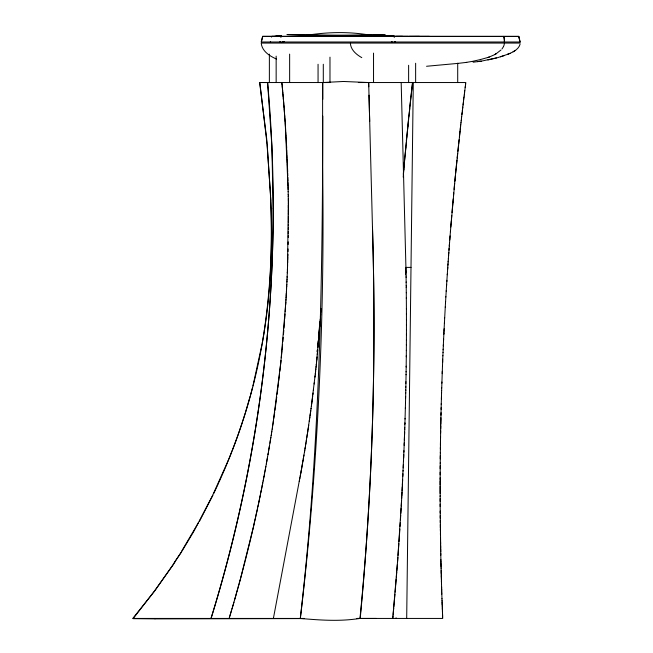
<?xml version="1.0" encoding="UTF-8"?>
<svg xmlns="http://www.w3.org/2000/svg" width="653" height="653" viewBox="0 0 653 653"><rect width="100%" height="100%" fill="white"/><g stroke="black" fill="none" stroke-linecap="round" stroke-linejoin="round"><path stroke-width="0.98" d="M288.414 219.694L288.414 216.151M322.794 99.321L322.794 82.539M406.452 329.716L406.452 319.497M440.13 489.521L440.13 486.354M288.414 220.583L288.406 222.355M322.778 116.095C322.558 283.72 319.774 451.778 300.282 618.448M406.444 334.826L406.452 329.675M440.13 484.95L440.138 480.779M440.146 477.841L440.212 513.029M406.419 340.352L406.444 334.181M440.138 479.441L440.236 462.855M440.163 474.796L440.171 472.201M288.389 225.897L288.397 224.126M406.395 345.062L406.419 339.927M288.381 227.668L288.365 229.44M406.354 350.612L406.395 344.458M440.195 468.748L440.212 465.858M406.297 356.767L406.354 350.343M440.228 463.352L440.334 452.545M440.269 458.822L440.302 455.729M288.348 231.211L288.316 233.872M406.305 355.632L406.174 367.002M406.688 618.44L413.276 82.539M440.334 452.847L440.555 436.653M440.375 448.995L440.4 447.346M288.275 237.414L288.3 235.643M406.109 371.916L406.19 366.194M440.432 444.873L440.481 441.248M406.06 374.781L406.117 371.484M406.068 374.373L405.937 382.046M288.202 241.847L288.153 244.5M440.538 437.812L440.751 425.952M440.62 433.151L440.653 430.947M405.921 383.368L405.946 381.752M405.839 387.327L405.921 382.976M440.693 428.735L440.922 417.716M405.774 390.633L405.856 386.674M405.717 393.188L405.791 389.931M440.783 424.099L440.865 420.14M288.055 248.932L287.997 251.585M405.774 274.399L405.929 267.395L411.006 267.395M405.839 271.468L405.848 270.995M405.627 397.236L405.733 392.616M405.611 398.077L405.652 396.444M440.881 419.748L441.036 412.68M405.489 403.179L405.619 397.897M440.979 415.251L441.159 407.643M405.358 408.46L405.497 402.95M441.118 409.341L441.248 404.354M287.875 256.017L287.924 254.246M405.374 407.831L404.917 423.634M441.24 404.558L441.265 403.521M441.265 403.693L441.404 398.42M287.851 256.898L287.744 260.441M405.056 419.014L405.08 418.353M441.395 398.828L441.444 397.106M441.436 397.391L441.575 392.779M404.893 424.295L404.942 422.834M441.559 393.098L441.64 390.429M441.64 390.616L441.722 387.76M287.663 263.094L287.72 261.322M404.778 427.903L404.909 423.846M404.721 429.576L404.787 427.593M441.722 387.98L442.489 365.802M441.877 383.164L441.91 382.029M404.746 428.915L404.158 445.403M404.55 434.849L404.64 432.213M287.508 267.526L288.34 202.863M287.614 264.547L287.312 272.832M404.354 440.13L404.501 436.171M442.203 373.647L442.285 371.279M287.41 270.179L287.442 269.289M404.256 442.824L403.897 452.08M442.465 366.415L442.693 360.538M287.344 272.015L287.026 279.492M403.954 450.684L401.815 496.158M403.791 454.635L403.66 457.933M442.62 362.48L442.75 359.158M442.742 359.297L442.897 355.591M287.124 277.256L287.165 276.374M442.889 355.836L443.036 352.367M443.028 352.514L443.167 349.184M403.513 461.23L403.546 460.569M403.374 464.528L403.228 467.826M443.142 349.788L443.371 344.645M286.969 280.798L286.667 286.994M286.912 281.99L287.042 279.027M403.072 471.123L403.105 470.462M443.314 345.861L443.616 339.201M402.828 476.396L402.95 473.76M443.591 339.715L443.934 332.532M286.757 285.222L286.798 284.333M402.566 481.669L402.664 479.686M443.844 334.36L443.877 333.691M443.893 333.463L444.685 317.758M443.991 331.455L444.122 328.769M286.716 286.104L286.406 291.997M402.403 484.959L402.534 482.322M286.487 290.528L286.577 288.757M402.297 486.934L402.093 490.893M444.391 323.415L444.424 322.745M286.438 291.409L285.941 300.258M402.028 492.207L401.26 506.042M444.685 317.831L445.281 306.894M286.194 295.833L286.349 293.181M401.701 498.133L401.742 497.48M401.554 500.769L397.653 560.429L392.763 618.44L393.008 615.82M286.071 298.046L286.145 296.715M445.485 303.286L445.591 301.523M445.264 307.236L445.509 302.87M401.146 508.018L400.836 513.282M445.566 301.972L445.877 296.625M285.981 299.515L285.671 304.673M400.713 515.258L400.436 519.87M445.852 297.017L446.244 290.658M400.273 522.498L400.02 526.449M446.203 291.254L446.636 284.3M285.834 302.021L280.855 362.015L273.134 422.752M320.958 309.351L320.778 312.044M446.807 281.663L446.897 280.317M446.554 285.688L447.305 274.08M285.5 307.326L285.206 311.742M399.848 529.077L399.505 534.342M320.901 310.24L320.443 317.064L320.631 314.297M399.456 535.003L399.016 541.582M447.264 274.742L448.007 263.828M398.877 543.557L398.028 555.393M447.623 269.379L447.713 268.032M447.729 267.861L447.77 267.191M285.051 313.954L284.708 318.811M448.138 261.984L448.382 258.441M447.909 265.175L448.195 261.135M320.296 319.015L316.729 360.456M448.595 255.601L448.823 252.409M448.358 258.792L448.644 254.915M320.125 321.488L319.75 326.435M397.881 557.368L397.489 562.625M448.986 250.205L449.133 248.181M448.742 253.568L449.288 246.165M284.537 321.129L283.998 328.075M320.843 310.012L320.958 308.469M397.342 564.6L396.885 570.51M449.558 242.647L449.297 246.01L450.464 231.097M449.762 239.945L450.08 235.904M319.578 328.679L319.219 333.177M396.779 571.824L396.363 577.081M396.208 579.056L395.669 585.619M450.79 226.999L451.011 224.306M450.407 231.717L455.084 178.718L460.757 124.69M283.818 330.287L283.451 334.695M451.305 220.796L451.019 224.175M318.999 335.871L318.615 340.36M403.211 177.143L403.856 169.707M395.612 586.28L395.114 592.189M451.754 215.4L451.411 219.449M319.709 323.904L319.023 331.618M394.943 594.157L394.543 598.752M451.998 212.584L452.88 202.454M283.222 337.348L282.831 341.756M403.268 174.294L405.823 147.888M404.158 166.237L403.856 169.625M394.428 600.066L393.849 606.629M318.419 342.605L317.987 347.412M404.003 165.944L406.868 136.991M452.896 202.34L453.198 198.969M393.735 607.943L393.13 614.506M453.5 195.59L453.745 192.888M282.594 344.4L282.088 349.755M318.95 332.393L318.435 337.789M454.072 189.403L454.643 183.322M317.75 350L317.301 354.734M405.831 147.831L406.411 141.734M454.839 181.297L454.904 180.62M454.912 180.53L455.37 175.796M282.006 350.653L281.296 357.795M406.321 140.901L408.713 118.585M406.868 136.934L407.945 126.086M455.631 173.086L455.965 169.707M318.142 340.874L317.676 345.494M316.876 359.044L317.089 356.889M455.974 169.625L456.178 167.592M316.501 362.725L316.836 359.476M407.945 126.045L408.084 124.69M456.243 166.915L456.929 160.148M316.264 365.003L316.615 361.623M407.97 124.209L411.406 93.42M457.149 158.05L457.639 153.308M281.019 360.472L280.553 364.929M316.028 367.272L316.346 364.211M408.851 117.23L409.782 108.374M317.031 351.657L317.195 350.114M315.791 369.533L316.125 366.357M458.43 145.799L457.851 151.276M280.455 365.819L279.868 371.173M315.546 371.802L315.848 368.937M409.709 107.533L412.484 82.531M458.651 143.766L459.083 139.701M315.293 374.063L315.619 371.092M315.383 373.238L311.359 406.297M459.385 136.934L460.063 130.837M411.553 92.049L412.631 82.539M314.958 377.108L315.097 375.818M460.716 125.009L460.985 122.658M460.594 126.086L460.218 129.482M279.566 373.851L278.741 380.977M461.189 120.87L461.451 118.585M460.953 122.944L461.222 120.617M461.908 114.667L462.03 113.63M461.663 116.732L461.924 114.487M461.426 118.797L461.687 116.552M314.158 383.98L314.313 382.699M462.512 109.492L463.116 104.447M462.324 111.092L462.569 109.051M462.087 113.124L462.389 110.528M462.006 113.81L462.153 112.594M463.214 103.607L463.516 101.076M463.05 104.986L463.32 102.766M462.642 108.374L462.806 107.019M261.38 41.996L262.743 36.437M278.529 382.756L277.876 388.094M463.875 98.17L463.957 97.493M463.703 99.534L464.136 96.024M463.459 101.566L463.72 99.395M313.391 390.429L313.44 389.996M464.536 92.726L464.626 92.049M464.34 94.342L464.789 90.694M464.12 96.138L464.373 94.097M277.762 388.992L277.084 394.33M312.86 394.714L313.073 393M465.181 87.6L465.646 83.894M465.214 87.29L464.756 90.971M312.583 396.861L312.697 396.004M465.605 84.221L465.818 82.539L358.342 82.539M465.303 86.612L465.385 85.935M312.371 398.583L312.036 401.154M276.741 396.991L274.937 410.329M311.979 401.579L311.644 404.158M311.416 405.839L308.004 429.845M311.008 408.868L311.065 408.443M310.779 410.582L310.485 412.729M310.363 413.586L310.061 415.724M274.684 412.1L273.787 418.312M309.702 418.295L309.881 417.006M309.579 419.153L309.269 421.291M264.261 330.638C270.677 287.802 272.44 244.336 270.75 201.075M273.525 420.091L273.003 423.634M308.453 426.85L308.706 425.144M272.864 424.523L273.011 423.552M308.33 427.707L305.457 446.081M272.734 425.413L272.889 424.344M272.53 426.736L272.774 425.144M307.873 430.702L307.612 432.408M272.407 427.535L272.595 426.295M272.162 429.127L272.464 427.184M307.351 434.123L307.09 435.829M272.187 428.956L271.795 431.511M271.64 432.498L271.844 431.168M271.501 433.388L271.664 432.302M306.82 437.543L306.959 436.686M271.419 433.894L271.542 433.094M271.15 435.6L271.428 433.829M306.551 439.249L306.216 441.379M264.302 330.802C258.441 369.206 248.573 406.974 234.982 443.363M271.166 435.478L270.571 439.183M270.791 437.812L270.864 437.371M306.012 442.661L305.735 444.375M270.652 438.702L268.669 450.643M270.432 440.024L270.146 441.795M305.531 445.648L304.478 452.047M305.253 447.362L304.967 449.068M269.926 443.126L269.999 442.685M304.763 450.341L301.441 469.515M269.265 447.101L269.411 446.219M262.18 343.511C271.011 295.303 272.766 246.067 270.611 197.182M268.889 449.313L269.191 447.542M303.971 455.035L303.759 456.316M268.718 450.317L266.775 461.483M268.44 451.966L268.514 451.525M268.212 453.288L267.983 454.619M303.245 459.296L303.465 458.022M303.098 460.153L302.804 461.851M267.518 457.263L267.053 459.916M302.657 462.708L300.984 472.07M266.889 460.798L265.861 466.528M266.579 462.561L266.342 463.883M301.368 469.94L300.592 474.192M265.616 467.858L265.893 466.324M300.902 472.494L273.387 618.44M261.984 344.515L252.94 385.899M265.453 468.74L265.689 467.434M265.208 470.062L265.485 468.544M300.2 476.323L300.437 475.049M264.963 471.384L265.281 469.654M265.077 470.772L264.661 472.992M299.727 478.869L299.964 477.596M264.718 472.699L264.245 475.204M264.383 474.462L264.555 473.58M299.49 480.143L299.254 481.424M264.302 474.902L263.82 477.425M263.967 476.666L264.049 476.225M263.885 477.106L263.396 479.637M263.543 478.869L263.632 478.429M263.461 479.31L259.143 500.843M263.118 481.065L263.208 480.624M262.784 482.828L262.522 484.151M262.351 485.024L262.09 486.346M261.918 487.228L261.478 489.424M261.298 490.305L260.857 492.501M260.408 494.696L260.588 493.815M260.229 495.57L259.78 497.766M259.6 498.647L257.935 506.54M259.053 501.275L258.498 503.912M258.31 504.785L252.687 530.163M257.657 507.854L257.282 509.609M257.094 510.483L256.613 512.67M256.523 513.111L256.041 515.299M255.845 516.172L255.462 517.927M255.266 518.8L254.874 520.547M254.678 521.42L253.486 526.669M253.291 527.542L240.475 578.827M252.482 531.036L251.666 534.521M251.462 535.395L249.585 543.239M249.373 544.112L245.259 560.633M245.038 561.498L243.912 565.841M252.499 387.613L250.687 394.412M243.691 566.706L242.777 570.175M242.549 571.04L241.634 574.501M241.406 575.366L234.892 598.874M240.239 579.693L239.292 583.153M239.055 584.011L238.108 587.471M250.221 396.102L245.52 412.214M237.863 588.329L236.9 591.781M236.655 592.646L235.562 596.524M235.439 596.956L232.411 607.429M234.451 600.401L234.696 599.536M233.954 602.123L233.456 603.845M233.203 604.702L232.705 606.425M232.452 607.282L230.599 613.551M231.946 609.004L232.199 608.139M231.44 610.718L230.925 612.432M230.672 613.298L229.864 615.991M230.158 615.012L230.419 614.155M229.905 615.869L229.13 618.44M229.383 617.583L229.644 616.726M245.259 413.063L242.916 420.459M242.443 421.936L237.986 435.045M237.782 435.649L233.545 447.191M518.768 36.364L262.604 36.364L261.224 41.996L520.147 41.996L518.817 36.364M234.802 443.779L232.076 451.043M520.082 44.208C518.833 48.877 514.213 51.407 510.124 53.309M233.276 447.819L228.893 459.116M231.709 451.86L225.611 467.083M228.493 459.892L212.592 495.447L193.957 531.15M225.407 467.572L219.016 482.175M218.649 482.983L213.784 493.399M503.536 46.543L501.994 48.942M212.886 495.252L199.434 521.372M198.553 522.482L181.787 550.944M193.68 531.632L182.203 550.781L174.563 562.217M181.314 552.201L173.331 564.086M174.792 562.331L154.761 590.655L133.073 618.66L154.965 618.864M173.665 564.029L154.443 591.267L132.804 618.44L304.396 618.44M500.973 50.003L496.174 53.726A8.685 1.69 -12.4 0 1 496.362 53.701M495.709 54.011L495.749 53.987A3.355 0.726 -8.9 0 1 495.896 53.889L495.929 53.873M513.078 51.84L514.931 50.681M494.011 54.95L489.285 56.999M495.586 54.085L494.435 54.721M481.596 61.104L497.684 57.652L507.797 54.264M507.552 54.362L509.887 53.407M507.675 54.313L510.238 53.268M283.712 41.702L282.643 42.11M283.851 41.653L284.267 41.49M282.578 42.143L281.321 42.616M488.934 57.056A5.934 0.849 -2.9 0 1 488.811 57.089L489.007 57.097M488.795 57.17L488.109 57.391A6.179 0.58 -6.6 0 0 488.003 57.48L487.922 57.456M504.263 55.57L500.435 56.835M487.807 57.488L480.428 59.554M480.404 59.562L472.486 61.358M487.913 59.962L496.427 57.978M301.784 36.225L303.678 35.842M303.743 35.833L305.188 35.556M472.266 61.398L466.797 62.313M305.253 35.548C328.524 31.654 352.636 31.36 375.785 36.242M375.924 36.029L375.393 36.095L377.565 36.135M466.732 62.321L465.76 62.459M359.974 618.473C372.83 488.991 376.275 357.713 372.488 227.358M480.845 61.202L477.392 61.643M359.223 618.579L356.775 618.889M473.156 62.198L481.4 61.129M458.284 63.357L465.197 62.533M356.293 618.946C337.797 621.444 319.097 620.064 300.592 618.481M458.128 63.374L426.548 66.271M457.769 63.414L458.235 63.365M375.997 35.956L375.565 36.062L377.083 36.119M275.395 36.25L281.394 35.474A14.097 11.33 -90 0 0 280.839 37.017M274.791 36.282L281.516 35.556A13.925 11.183 90 0 0 280.97 37.082M376.055 36.021L376.512 35.931M376.463 36.005L377.108 35.899M274.187 36.315L274.921 36.356M376.561 35.997L377.712 35.882M274.317 36.388L272.366 36.364M377.842 35.948L378.724 35.85M378.805 35.842L379.213 35.833M378.43 35.931L381.817 35.76M379.475 35.825L379.924 35.809M392.559 35.507L393.694 35.474A14.097 12.889 -90 0 1 394.322 37.017M273.713 36.405L271.762 36.364A12.178 12.105 90 0 0 271.452 37.017M389.082 35.597L392.265 35.515M380.348 35.874L380.838 35.858M390.682 35.629L392.984 35.572M381.932 35.76L383.303 35.727M385.947 35.67L388.511 35.605M381.458 35.842L382.519 35.817M386.943 35.719L389.523 35.662M382.903 35.809L386.372 35.735M155.022 618.889L304.241 618.579M357.575 618.464L376.332 618.432M262.604 36.364L518.637 36.429M520.196 43.065L261.224 43.065C261.943 51.236 269.754 56.085 276.57 59.113M330.32 82.539L259.641 82.539L266.612 138.142L270.644 196.259M357.02 618.44L442.71 618.44L442.636 616.661M407.292 36.405L419.446 36.348M409.341 36.405L429.38 36.364M269.55 82.547L259.821 82.507L266.995 143.44M402.566 36.315L388.853 36.331M396.281 36.372L407.423 36.331M392.486 36.282L384.633 36.299M387.074 36.25L384.103 36.299M383.711 36.217L379.262 36.242M382.111 36.282L384.233 36.225M381.793 36.201L378.585 36.233M377.981 36.217L378.716 36.16M377.434 36.209L378.111 36.144M360.211 618.44A3033.658 2904.079 70.8 0 0 372.904 243.92L368.676 82.539L343.486 81.478L322.615 82.539L322.606 166.67C324.884 317.35 317.938 469.172 300.347 618.464M391.425 41.474L392.167 41.8M361.786 57.635C356.367 54.583 350.596 49.783 350.392 43.065M518.678 36.429L520.041 41.996M281.908 82.98L281.867 82.539L283.092 95.779M281.998 83.862L282.12 85.184M282.21 86.065L282.374 87.829M282.414 88.269L282.496 89.159M282.537 89.6L282.7 91.363M282.782 92.244L282.855 93.126M282.937 94.016L283.582 101.517M267.191 144.346L270.815 200.61M283.133 96.22L283.206 97.101M283.288 97.983L283.435 99.754M283.508 100.635L284.12 108.145M283.622 101.958L283.769 103.729M283.843 104.611L283.949 105.933M283.982 106.382L285.459 126.715M284.194 109.027L284.259 109.916M284.292 110.357L284.43 112.12M284.496 113.01L284.561 113.891M284.626 114.773L284.822 117.426M284.888 118.315L285.165 122.291M285.222 123.172L288.136 189.574M285.516 127.596L285.712 130.69M285.769 131.579L286.006 135.563M286.038 136.004L286.504 144.411M396.077 617.787L396.11 618.44M286.553 145.293L286.708 148.394M286.773 149.717L286.961 153.7M287.002 154.59L287.157 158.132M287.189 159.014L287.353 162.997M442.603 615.812L442.473 612.522M442.652 617.126L442.424 611.2M442.293 607.755L442.359 609.535M442.35 609.225L442.432 611.314M287.385 163.887L287.524 167.429M442.195 604.972L442.081 601.805M442.244 606.237L442.04 600.54M442.228 605.976L442.326 608.572M441.803 593.528L441.983 598.858M441.975 598.646L442.04 600.638M287.549 168.311L287.687 172.302M441.746 591.749L441.828 594.132M441.599 586.851L441.763 592.312M441.648 588.671L441.706 590.492M287.712 173.184L287.802 175.845M441.428 580.966L441.461 582.125M441.526 584.451L441.363 578.64M441.493 583.472L441.624 587.806M287.834 177.175L287.949 181.159M441.289 576.109L441.33 577.472M441.371 579.138L441.257 574.795M441.134 570.224L441.265 575.285M441.167 571.334L441.224 573.554M401.179 82.539L405.929 267.738M368.676 82.539L368.79 86.751M369.01 95.167L369.696 121.499M441.02 565.261L441.053 566.886M441.093 568.281L440.906 560.535M441.085 567.996L441.142 570.453M287.981 182.489L288.063 186.032M440.889 559.482L440.938 561.768M440.955 562.657L441.004 564.747M440.889 559.588L440.759 553.385M288.087 186.913L288.185 191.786M440.669 548.732L440.726 551.761M440.799 555.238L440.195 511.021M440.62 545.712L440.653 547.728M405.929 267.493L406.011 272.325M288.177 191.345L288.234 194.888M440.489 537.99L440.522 539.9M440.555 541.819L440.587 543.982M406.003 271.844L406.076 276.064M406.068 275.95L406.093 277.345M288.226 194.447L288.267 196.659M440.416 532.93L440.449 535.117M406.093 277.158L406.166 282.455M288.259 196.218L288.3 199.32M440.367 529.052L440.4 531.281M406.158 281.99L406.215 286.022M406.207 285.647L406.231 287.565M288.291 198.879L288.324 201.091M440.302 522.694L440.277 520.376M440.318 524.53L440.359 528.146M406.231 287.369L406.288 292.748M288.316 200.651L288.348 203.303M440.253 518.204L440.236 515.641M406.288 292.675L406.411 308.951M406.337 297.784L406.337 298.421M288.365 205.075L288.389 208.176M288.397 209.507L288.406 211.727M440.146 501.406L440.138 498.574M440.163 504.14L440.171 506.548M406.411 308.64L406.435 314.354M440.13 495.749L440.13 496.5M406.435 313.75L406.452 319.766M288.406 212.609L288.414 214.38M440.13 490.142L440.13 493.497M457.704 63.251L457.704 82.539M415.635 63.251L415.635 82.539M408.623 65.284L408.623 82.539M406.452 324.606L406.452 325.243M373.532 53.105L373.532 82.539M329.977 57.162L329.977 82.539M323.3 64.263L323.3 82.539M318.06 64.263L318.06 82.539M289.638 54.117L289.638 82.539M276.154 56.15L276.154 82.539M269.371 54.117L269.371 82.539M504.451 43.065A5.967 2.645 -86.2 0 1 503.536 46.42M495.749 54.011A3.012 0.743 -4.7 0 1 495.635 54.085M280.113 41.996A14.097 11.33 -90 0 1 280.113 41.58M270.391 41.996A12.178 12.105 90 0 1 270.399 41.637M385.172 34.527A115.932 7.142 0.3 0 1 286.912 34.585M393.547 35.556A13.925 12.725 90 0 1 394.167 37.082M394.983 41.58A13.925 12.725 90 0 1 394.992 41.996M395.147 41.58A14.097 12.889 -90 0 1 395.155 41.996M382.748 34.952A115.81 7.134 0.5 0 1 287.573 34.585M280.251 41.996A13.925 11.183 90 0 1 280.259 41.58M503.773 36.429A12.032 5.355 -90 0 1 504.385 41.996M503.838 36.364A12.187 5.428 -90 0 1 504.451 41.996M270.538 41.996A12.023 11.958 90 0 1 270.546 41.637M271.738 36.756A12.023 11.958 90 0 1 271.901 36.437M273.223 208.74C273.125 347.396 252.082 486.003 211.025 618.44A1384.711 1379.822 90 0 0 267.608 82.539L271.86 145.905L273.223 208.74"/></g></svg>
